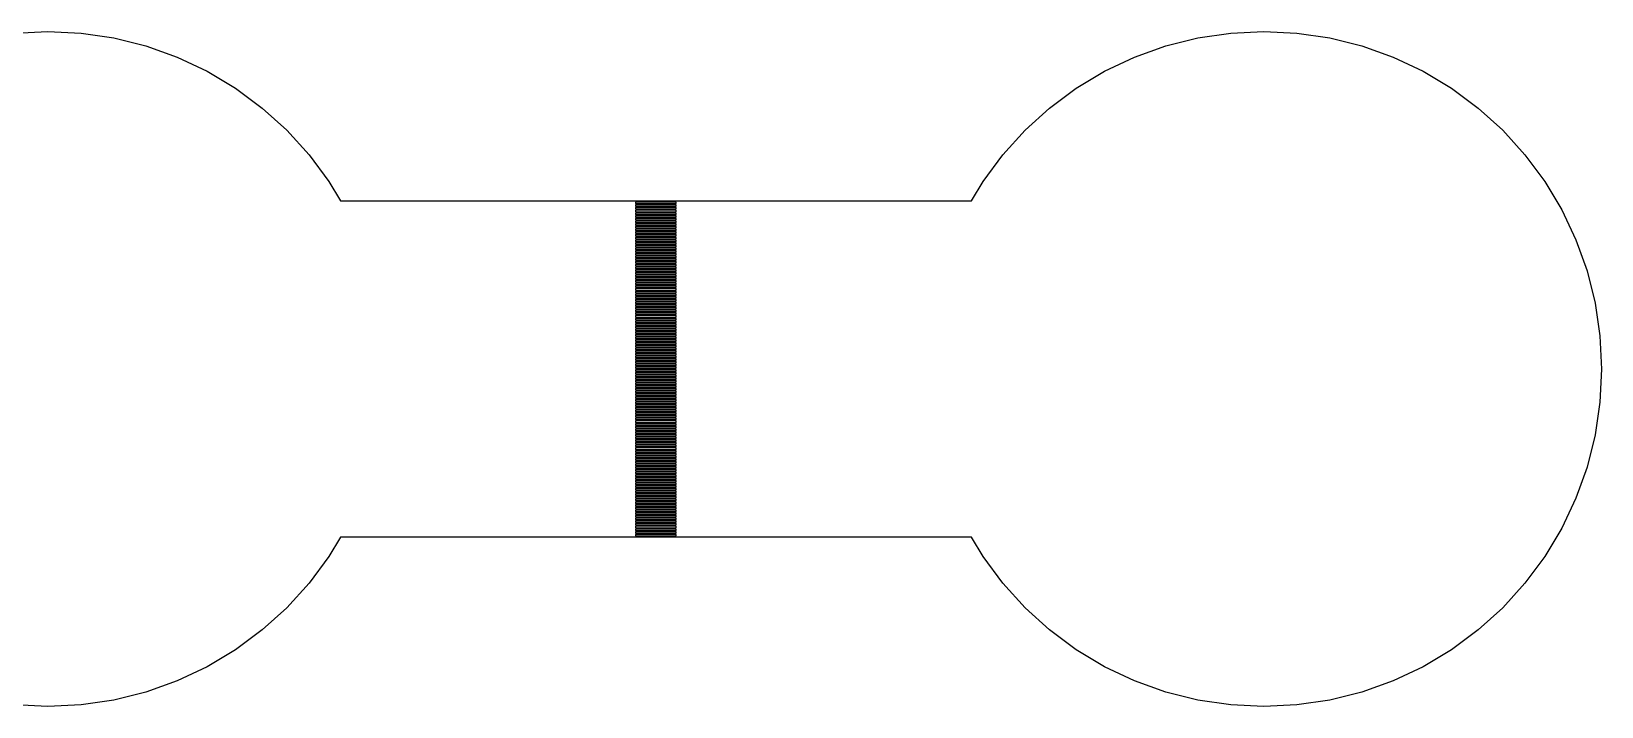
# Model space of a CAD drawing. Extents: x -16 to 132, y -40 to 113.
# Drawn here: x 41.29 to 53.18, y 20.45 to 25.57 of the extents above; entities that cross this region are included whole.
import ezdxf

# ---------------------------------------------------------------- set-up
doc = ezdxf.new("R2010")
doc.units = 0

msp = doc.modelspace()

# ---------------------------------------------------------------- linework, layer by layer
for p, q in [((41.1647, 25.5527), (41.4153, 25.565)), ((41.4153, 25.565), (41.6659, 25.5527)), ((50.3681, 25.5527), (50.6187, 25.565)), ((50.6187, 25.565), (50.8693, 25.5527)), ((41.6659, 25.5527), (41.914, 25.5159)), ((41.914, 25.5159), (42.1574, 25.4549)), ((42.1574, 25.4549), (42.3936, 25.3704)), ((49.6404, 25.3704), (49.8766, 25.4549)), ((49.8766, 25.4549), (50.1199, 25.5159)), ((50.1199, 25.5159), (50.3681, 25.5527)), ((50.8693, 25.5527), (51.1174, 25.5159)), ((51.1174, 25.5159), (51.3608, 25.4549)), ((51.3608, 25.4549), (51.597, 25.3704)), ((42.3936, 25.3704), (42.6204, 25.2631)), ((49.4136, 25.2631), (49.6404, 25.3704)), ((51.597, 25.3704), (51.8238, 25.2631)), ((42.6204, 25.2631), (42.8356, 25.1341)), ((49.1984, 25.1341), (49.4136, 25.2631)), ((51.8238, 25.2631), (52.039, 25.1341)), ((42.8356, 25.1341), (43.0371, 24.9847)), ((48.9969, 24.9847), (49.1984, 25.1341)), ((52.039, 25.1341), (52.2405, 24.9847)), ((43.0371, 24.9847), (43.223, 24.8162)), ((48.811, 24.8162), (48.9969, 24.9847)), ((52.2405, 24.9847), (52.4264, 24.8162)), ((43.223, 24.8162), (43.3915, 24.6303)), ((48.6425, 24.6303), (48.811, 24.8162)), ((52.4264, 24.8162), (52.5949, 24.6303)), ((43.3915, 24.6303), (43.5409, 24.4288)), ((48.493, 24.4288), (48.6425, 24.6303)), ((52.5949, 24.6303), (52.7443, 24.4288)), ((43.5409, 24.4288), (43.6292, 24.2816)), ((48.4048, 24.2816), (48.493, 24.4288)), ((52.7443, 24.4288), (52.8733, 24.2136)), ((43.6292, 24.2816), (48.4048, 24.2816)), ((46.1704, 24.2714), (45.8636, 24.2714)), ((45.8636, 24.2714), (45.8636, 24.2612)), ((45.8636, 24.2612), (46.1704, 24.2612)), ((46.1704, 24.2509), (45.8636, 24.2509)), ((45.8636, 24.2509), (45.8636, 24.2407)), ((46.1704, 24.2612), (46.1704, 24.2714)), ((46.1704, 24.2407), (46.1704, 24.2509)), ((45.8636, 24.2407), (46.1704, 24.2407)), ((46.1704, 24.2305), (45.8636, 24.2305)), ((45.8636, 24.2305), (45.8636, 24.2203)), ((45.8636, 24.2203), (46.1704, 24.2203)), ((46.1704, 24.21), (45.8636, 24.21)), ((45.8636, 24.21), (45.8636, 24.1998)), ((45.8636, 24.1998), (46.1704, 24.1998)), ((46.1704, 24.1896), (45.8636, 24.1896)), ((45.8636, 24.1896), (45.8636, 24.1794)), ((45.8636, 24.1794), (46.1704, 24.1794)), ((46.1704, 24.1691), (45.8636, 24.1691)), ((45.8636, 24.1691), (45.8636, 24.1589)), ((45.8636, 24.1589), (46.1704, 24.1589)), ((46.1704, 24.1487), (45.8636, 24.1487)), ((45.8636, 24.1487), (45.8636, 24.1385)), ((45.8636, 24.1385), (46.1704, 24.1385)), ((46.1704, 24.1282), (45.8636, 24.1282)), ((45.8636, 24.1282), (45.8636, 24.118)), ((46.1704, 24.2203), (46.1704, 24.2305)), ((46.1704, 24.1998), (46.1704, 24.21)), ((46.1704, 24.1794), (46.1704, 24.1896)), ((46.1704, 24.1589), (46.1704, 24.1691)), ((46.1704, 24.1385), (46.1704, 24.1487)), ((46.1704, 24.118), (46.1704, 24.1282)), ((52.8733, 24.2136), (52.9806, 23.9868)), ((45.8636, 24.118), (46.1704, 24.118)), ((46.1704, 24.1078), (45.8636, 24.1078)), ((45.8636, 24.1078), (45.8636, 24.0975)), ((45.8636, 24.0975), (46.1704, 24.0975)), ((46.1704, 24.0873), (45.8636, 24.0873)), ((45.8636, 24.0873), (45.8636, 24.0771)), ((45.8636, 24.0771), (46.1704, 24.0771)), ((46.1704, 24.0669), (45.8636, 24.0669)), ((45.8636, 24.0669), (45.8636, 24.0567)), ((45.8636, 24.0567), (46.1704, 24.0567)), ((46.1704, 24.0464), (45.8636, 24.0464)), ((45.8636, 24.0464), (45.8636, 24.0362)), ((45.8636, 24.0362), (46.1704, 24.0362)), ((46.1704, 24.026), (45.8636, 24.026)), ((45.8636, 24.026), (45.8636, 24.0157)), ((45.8636, 24.0157), (46.1704, 24.0157)), ((46.1704, 24.0975), (46.1704, 24.1078)), ((46.1704, 24.0771), (46.1704, 24.0873)), ((46.1704, 24.0567), (46.1704, 24.0669)), ((46.1704, 24.0362), (46.1704, 24.0464)), ((46.1704, 24.0157), (46.1704, 24.026)), ((46.1704, 24.0055), (45.8636, 24.0055)), ((45.8636, 24.0055), (45.8636, 23.9953)), ((45.8636, 23.9953), (46.1704, 23.9953)), ((46.1704, 23.9851), (45.8636, 23.9851)), ((45.8636, 23.9851), (45.8636, 23.9748)), ((45.8636, 23.9748), (46.1704, 23.9748)), ((46.1704, 23.9646), (45.8636, 23.9646)), ((45.8636, 23.9646), (45.8636, 23.9544)), ((45.8636, 23.9544), (46.1704, 23.9544)), ((46.1704, 23.9442), (45.8636, 23.9442)), ((45.8636, 23.9442), (45.8636, 23.9339)), ((45.8636, 23.9339), (46.1704, 23.9339)), ((46.1704, 23.9237), (45.8636, 23.9237)), ((45.8636, 23.9237), (45.8636, 23.9135)), ((45.8636, 23.9135), (46.1704, 23.9135)), ((46.1704, 23.9033), (45.8636, 23.9033)), ((45.8636, 23.9033), (45.8636, 23.893)), ((45.8636, 23.893), (46.1704, 23.893)), ((46.1704, 23.9953), (46.1704, 24.0055)), ((46.1704, 23.9748), (46.1704, 23.9851)), ((46.1704, 23.9544), (46.1704, 23.9646)), ((46.1704, 23.9339), (46.1704, 23.9442)), ((46.1704, 23.9135), (46.1704, 23.9237)), ((46.1704, 23.893), (46.1704, 23.9033)), ((52.9806, 23.9868), (53.0651, 23.7506)), ((46.1704, 23.8828), (45.8636, 23.8828)), ((45.8636, 23.8828), (45.8636, 23.8726)), ((45.8636, 23.8726), (46.1704, 23.8726)), ((46.1704, 23.8624), (45.8636, 23.8624)), ((45.8636, 23.8624), (45.8636, 23.8521)), ((45.8636, 23.8521), (46.1704, 23.8521)), ((46.1704, 23.8419), (45.8636, 23.8419)), ((45.8636, 23.8419), (45.8636, 23.8317)), ((45.8636, 23.8317), (46.1704, 23.8317)), ((46.1704, 23.8215), (45.8636, 23.8215)), ((45.8636, 23.8215), (45.8636, 23.8112)), ((45.8636, 23.8112), (46.1704, 23.8112)), ((46.1704, 23.801), (45.8636, 23.801)), ((45.8636, 23.801), (45.8636, 23.7908)), ((45.8636, 23.7908), (46.1704, 23.7908)), ((46.1704, 23.7805), (45.8636, 23.7805)), ((45.8636, 23.7805), (45.8636, 23.7703)), ((46.1704, 23.8726), (46.1704, 23.8828)), ((46.1704, 23.8521), (46.1704, 23.8624)), ((46.1704, 23.8317), (46.1704, 23.8419)), ((46.1704, 23.8112), (46.1704, 23.8215)), ((46.1704, 23.7908), (46.1704, 23.801)), ((46.1704, 23.7703), (46.1704, 23.7805)), ((45.8636, 23.7703), (46.1704, 23.7703)), ((46.1704, 23.7601), (45.8636, 23.7601)), ((45.8636, 23.7601), (45.8636, 23.7499)), ((45.8636, 23.7499), (46.1704, 23.7499)), ((46.1704, 23.7397), (45.8636, 23.7397)), ((45.8636, 23.7397), (45.8636, 23.7294)), ((45.8636, 23.7294), (46.1704, 23.7294)), ((46.1704, 23.7192), (45.8636, 23.7192)), ((45.8636, 23.7192), (45.8636, 23.709)), ((45.8636, 23.709), (46.1704, 23.709)), ((46.1704, 23.6987), (45.8636, 23.6987)), ((45.8636, 23.6987), (45.8636, 23.6885)), ((45.8636, 23.6885), (46.1704, 23.6885)), ((46.1704, 23.6783), (45.8636, 23.6783)), ((45.8636, 23.6783), (45.8636, 23.6681)), ((45.8636, 23.6681), (46.1704, 23.6681)), ((46.1704, 23.6578), (45.8636, 23.6578)), ((45.8636, 23.6578), (45.8636, 23.6476)), ((46.1704, 23.7499), (46.1704, 23.7601)), ((46.1704, 23.7294), (46.1704, 23.7397)), ((46.1704, 23.709), (46.1704, 23.7192)), ((46.1704, 23.6885), (46.1704, 23.6987)), ((46.1704, 23.6681), (46.1704, 23.6783)), ((46.1704, 23.6476), (46.1704, 23.6578)), ((53.0651, 23.7506), (53.1261, 23.5072)), ((45.8636, 23.6476), (46.1704, 23.6476)), ((46.1704, 23.6374), (45.8636, 23.6374)), ((45.8636, 23.6374), (45.8636, 23.6272)), ((45.8636, 23.6272), (46.1704, 23.6272)), ((46.1704, 23.6169), (45.8636, 23.6169)), ((45.8636, 23.6169), (45.8636, 23.6067)), ((45.8636, 23.6067), (46.1704, 23.6067)), ((46.1704, 23.5965), (45.8636, 23.5965)), ((45.8636, 23.5965), (45.8636, 23.5862)), ((45.8636, 23.5862), (46.1704, 23.5862)), ((46.1704, 23.576), (45.8636, 23.576)), ((45.8636, 23.576), (45.8636, 23.5658)), ((45.8636, 23.5658), (46.1704, 23.5658)), ((46.1704, 23.5556), (45.8636, 23.5556)), ((45.8636, 23.5556), (45.8636, 23.5453)), ((45.8636, 23.5453), (46.1704, 23.5453)), ((46.1704, 23.5351), (45.8636, 23.5351)), ((45.8636, 23.5351), (45.8636, 23.5249)), ((46.1704, 23.6272), (46.1704, 23.6374)), ((46.1704, 23.6067), (46.1704, 23.6169)), ((46.1704, 23.5862), (46.1704, 23.5965)), ((46.1704, 23.5658), (46.1704, 23.576)), ((46.1704, 23.5453), (46.1704, 23.5556)), ((46.1704, 23.5249), (46.1704, 23.5351)), ((45.8636, 23.5249), (46.1704, 23.5249)), ((46.1704, 23.5147), (45.8636, 23.5147)), ((45.8636, 23.5147), (45.8636, 23.5044)), ((45.8636, 23.5044), (46.1704, 23.5044)), ((46.1704, 23.4942), (45.8636, 23.4942)), ((45.8636, 23.4942), (45.8636, 23.484)), ((45.8636, 23.484), (46.1704, 23.484)), ((46.1704, 23.4738), (45.8636, 23.4738)), ((45.8636, 23.4738), (45.8636, 23.4635)), ((45.8636, 23.4635), (46.1704, 23.4635)), ((46.1704, 23.4533), (45.8636, 23.4533)), ((45.8636, 23.4533), (45.8636, 23.4431)), ((45.8636, 23.4431), (46.1704, 23.4431)), ((46.1704, 23.4329), (45.8636, 23.4329)), ((45.8636, 23.4329), (45.8636, 23.4226)), ((45.8636, 23.4226), (46.1704, 23.4226)), ((46.1704, 23.5044), (46.1704, 23.5147)), ((46.1704, 23.484), (46.1704, 23.4942)), ((46.1704, 23.4635), (46.1704, 23.4738)), ((46.1704, 23.4431), (46.1704, 23.4533)), ((46.1704, 23.4226), (46.1704, 23.4329)), ((53.1261, 23.5072), (53.1629, 23.2591)), ((46.1704, 23.4124), (45.8636, 23.4124)), ((45.8636, 23.4124), (45.8636, 23.4022)), ((45.8636, 23.4022), (46.1704, 23.4022)), ((46.1704, 23.392), (45.8636, 23.392)), ((45.8636, 23.392), (45.8636, 23.3817)), ((45.8636, 23.3817), (46.1704, 23.3817)), ((46.1704, 23.3715), (45.8636, 23.3715)), ((45.8636, 23.3715), (45.8636, 23.3613)), ((45.8636, 23.3613), (46.1704, 23.3613)), ((46.1704, 23.3511), (45.8636, 23.3511)), ((45.8636, 23.3511), (45.8636, 23.3408)), ((45.8636, 23.3408), (46.1704, 23.3408)), ((46.1704, 23.3306), (45.8636, 23.3306)), ((45.8636, 23.3306), (45.8636, 23.3204)), ((45.8636, 23.3204), (46.1704, 23.3204)), ((46.1704, 23.3102), (45.8636, 23.3102)), ((45.8636, 23.3102), (45.8636, 23.2999)), ((45.8636, 23.2999), (46.1704, 23.2999)), ((46.1704, 23.4022), (46.1704, 23.4124)), ((46.1704, 23.3817), (46.1704, 23.392)), ((46.1704, 23.3613), (46.1704, 23.3715)), ((46.1704, 23.3408), (46.1704, 23.3511)), ((46.1704, 23.3204), (46.1704, 23.3306)), ((46.1704, 23.2999), (46.1704, 23.3102)), ((46.1704, 23.2897), (45.8636, 23.2897)), ((45.8636, 23.2897), (45.8636, 23.2795)), ((45.8636, 23.2795), (46.1704, 23.2795)), ((46.1704, 23.2692), (45.8636, 23.2692)), ((45.8636, 23.2692), (45.8636, 23.259)), ((45.8636, 23.259), (46.1704, 23.259)), ((46.1704, 23.2488), (45.8636, 23.2488)), ((45.8636, 23.2488), (45.8636, 23.2386)), ((45.8636, 23.2386), (46.1704, 23.2386)), ((46.1704, 23.2283), (45.8636, 23.2283)), ((45.8636, 23.2283), (45.8636, 23.2181)), ((45.8636, 23.2181), (46.1704, 23.2181)), ((46.1704, 23.2079), (45.8636, 23.2079)), ((45.8636, 23.2079), (45.8636, 23.1977)), ((45.8636, 23.1977), (46.1704, 23.1977)), ((46.1704, 23.1874), (45.8636, 23.1874)), ((45.8636, 23.1874), (45.8636, 23.1772)), ((45.8636, 23.1772), (46.1704, 23.1772)), ((46.1704, 23.2795), (46.1704, 23.2897)), ((46.1704, 23.259), (46.1704, 23.2692)), ((46.1704, 23.2386), (46.1704, 23.2488)), ((46.1704, 23.2181), (46.1704, 23.2283)), ((46.1704, 23.1977), (46.1704, 23.2079)), ((46.1704, 23.1772), (46.1704, 23.1874)), ((53.1629, 23.2591), (53.1752, 23.0085)), ((46.1704, 23.167), (45.8636, 23.167)), ((45.8636, 23.167), (45.8636, 23.1568)), ((45.8636, 23.1568), (46.1704, 23.1568)), ((46.1704, 23.1465), (45.8636, 23.1465)), ((45.8636, 23.1465), (45.8636, 23.1363)), ((45.8636, 23.1363), (46.1704, 23.1363)), ((46.1704, 23.1261), (45.8636, 23.1261)), ((45.8636, 23.1261), (45.8636, 23.1159)), ((45.8636, 23.1159), (46.1704, 23.1159)), ((46.1704, 23.1056), (45.8636, 23.1056)), ((45.8636, 23.1056), (45.8636, 23.0954)), ((45.8636, 23.0954), (46.1704, 23.0954)), ((46.1704, 23.0852), (45.8636, 23.0852)), ((45.8636, 23.0852), (45.8636, 23.075)), ((45.8636, 23.075), (46.1704, 23.075)), ((46.1704, 23.0647), (45.8636, 23.0647)), ((45.8636, 23.0647), (45.8636, 23.0545)), ((46.1704, 23.1568), (46.1704, 23.167)), ((46.1704, 23.1363), (46.1704, 23.1465)), ((46.1704, 23.1159), (46.1704, 23.1261)), ((46.1704, 23.0954), (46.1704, 23.1056)), ((46.1704, 23.075), (46.1704, 23.0852)), ((46.1704, 23.0545), (46.1704, 23.0647)), ((45.8636, 23.0545), (46.1704, 23.0545)), ((46.1704, 23.0443), (45.8636, 23.0443)), ((45.8636, 23.0443), (45.8636, 23.0341)), ((45.8636, 23.0341), (46.1704, 23.0341)), ((46.1704, 23.0238), (45.8636, 23.0238)), ((45.8636, 23.0238), (45.8636, 23.0136)), ((45.8636, 23.0136), (46.1704, 23.0136)), ((46.1704, 23.0034), (45.8636, 23.0034)), ((45.8636, 23.0034), (45.8636, 22.9931)), ((45.8636, 22.9931), (46.1704, 22.9931)), ((46.1704, 22.9829), (45.8636, 22.9829)), ((45.8636, 22.9829), (45.8636, 22.9727)), ((45.8636, 22.9727), (46.1704, 22.9727)), ((46.1704, 22.9625), (45.8636, 22.9625)), ((45.8636, 22.9625), (45.8636, 22.9523)), ((45.8636, 22.9523), (46.1704, 22.9523)), ((46.1704, 22.942), (45.8636, 22.942)), ((45.8636, 22.942), (45.8636, 22.9318)), ((46.1704, 23.0341), (46.1704, 23.0443)), ((46.1704, 23.0136), (46.1704, 23.0238)), ((46.1704, 22.9931), (46.1704, 23.0034)), ((46.1704, 22.9727), (46.1704, 22.9829)), ((46.1704, 22.9523), (46.1704, 22.9625)), ((46.1704, 22.9318), (46.1704, 22.942)), ((53.1752, 23.0085), (53.1629, 22.7579)), ((45.8636, 22.9318), (46.1704, 22.9318)), ((46.1704, 22.9216), (45.8636, 22.9216)), ((45.8636, 22.9216), (45.8636, 22.9114)), ((45.8636, 22.9114), (46.1704, 22.9114)), ((46.1704, 22.9011), (45.8636, 22.9011)), ((45.8636, 22.9011), (45.8636, 22.8909)), ((45.8636, 22.8909), (46.1704, 22.8909)), ((46.1704, 22.8807), (45.8636, 22.8807)), ((45.8636, 22.8807), (45.8636, 22.8705)), ((45.8636, 22.8705), (46.1704, 22.8705)), ((46.1704, 22.8602), (45.8636, 22.8602)), ((45.8636, 22.8602), (45.8636, 22.85)), ((45.8636, 22.85), (46.1704, 22.85)), ((46.1704, 22.8398), (45.8636, 22.8398)), ((45.8636, 22.8398), (45.8636, 22.8295)), ((45.8636, 22.8295), (46.1704, 22.8295)), ((46.1704, 22.9114), (46.1704, 22.9216)), ((46.1704, 22.8909), (46.1704, 22.9011)), ((46.1704, 22.8705), (46.1704, 22.8807)), ((46.1704, 22.85), (46.1704, 22.8602)), ((46.1704, 22.8295), (46.1704, 22.8398)), ((46.1704, 22.8193), (45.8636, 22.8193)), ((45.8636, 22.8193), (45.8636, 22.8091)), ((45.8636, 22.8091), (46.1704, 22.8091)), ((46.1704, 22.7989), (45.8636, 22.7989)), ((45.8636, 22.7989), (45.8636, 22.7886)), ((45.8636, 22.7886), (46.1704, 22.7886)), ((46.1704, 22.7784), (45.8636, 22.7784)), ((45.8636, 22.7784), (45.8636, 22.7682)), ((45.8636, 22.7682), (46.1704, 22.7682)), ((46.1704, 22.758), (45.8636, 22.758)), ((45.8636, 22.758), (45.8636, 22.7477)), ((45.8636, 22.7477), (46.1704, 22.7477)), ((46.1704, 22.7375), (45.8636, 22.7375)), ((45.8636, 22.7375), (45.8636, 22.7273)), ((45.8636, 22.7273), (46.1704, 22.7273)), ((46.1704, 22.7171), (45.8636, 22.7171)), ((45.8636, 22.7171), (45.8636, 22.7068)), ((45.8636, 22.7068), (46.1704, 22.7068)), ((46.1704, 22.8091), (46.1704, 22.8193)), ((46.1704, 22.7886), (46.1704, 22.7989)), ((46.1704, 22.7682), (46.1704, 22.7784)), ((46.1704, 22.7477), (46.1704, 22.758)), ((46.1704, 22.7273), (46.1704, 22.7375)), ((46.1704, 22.7068), (46.1704, 22.7171)), ((53.1629, 22.7579), (53.1261, 22.5098)), ((46.1704, 22.6966), (45.8636, 22.6966)), ((45.8636, 22.6966), (45.8636, 22.6864)), ((45.8636, 22.6864), (46.1704, 22.6864)), ((46.1704, 22.6761), (45.8636, 22.6761)), ((45.8636, 22.6761), (45.8636, 22.6659)), ((45.8636, 22.6659), (46.1704, 22.6659)), ((46.1704, 22.6557), (45.8636, 22.6557)), ((45.8636, 22.6557), (45.8636, 22.6455)), ((45.8636, 22.6455), (46.1704, 22.6455)), ((46.1704, 22.6353), (45.8636, 22.6353)), ((45.8636, 22.6353), (45.8636, 22.625)), ((45.8636, 22.625), (46.1704, 22.625)), ((46.1704, 22.6148), (45.8636, 22.6148)), ((45.8636, 22.6148), (45.8636, 22.6046)), ((45.8636, 22.6046), (46.1704, 22.6046)), ((46.1704, 22.5943), (45.8636, 22.5943)), ((45.8636, 22.5943), (45.8636, 22.5841)), ((45.8636, 22.5841), (46.1704, 22.5841)), ((46.1704, 22.6864), (46.1704, 22.6966)), ((46.1704, 22.6659), (46.1704, 22.6761)), ((46.1704, 22.6455), (46.1704, 22.6557)), ((46.1704, 22.625), (46.1704, 22.6353)), ((46.1704, 22.6046), (46.1704, 22.6148)), ((46.1704, 22.5841), (46.1704, 22.5943)), ((46.1704, 22.5739), (45.8636, 22.5739)), ((45.8636, 22.5739), (45.8636, 22.5637)), ((45.8636, 22.5637), (46.1704, 22.5637)), ((46.1704, 22.5534), (45.8636, 22.5534)), ((45.8636, 22.5534), (45.8636, 22.5432)), ((45.8636, 22.5432), (46.1704, 22.5432)), ((46.1704, 22.533), (45.8636, 22.533)), ((45.8636, 22.533), (45.8636, 22.5228)), ((45.8636, 22.5228), (46.1704, 22.5228)), ((46.1704, 22.5125), (45.8636, 22.5125)), ((45.8636, 22.5125), (45.8636, 22.5023)), ((45.8636, 22.5023), (46.1704, 22.5023)), ((46.1704, 22.4921), (45.8636, 22.4921)), ((45.8636, 22.4921), (45.8636, 22.4819)), ((45.8636, 22.4819), (46.1704, 22.4819)), ((46.1704, 22.4716), (45.8636, 22.4716)), ((45.8636, 22.4716), (45.8636, 22.4614)), ((46.1704, 22.5637), (46.1704, 22.5739)), ((46.1704, 22.5432), (46.1704, 22.5534)), ((46.1704, 22.5228), (46.1704, 22.533)), ((46.1704, 22.5023), (46.1704, 22.5125)), ((46.1704, 22.4819), (46.1704, 22.4921)), ((46.1704, 22.4614), (46.1704, 22.4716)), ((53.1261, 22.5098), (53.0651, 22.2664)), ((45.8636, 22.4614), (46.1704, 22.4614)), ((46.1704, 22.4512), (45.8636, 22.4512)), ((45.8636, 22.4512), (45.8636, 22.441)), ((45.8636, 22.441), (46.1704, 22.441)), ((46.1704, 22.4307), (45.8636, 22.4307)), ((45.8636, 22.4307), (45.8636, 22.4205)), ((45.8636, 22.4205), (46.1704, 22.4205)), ((46.1704, 22.4103), (45.8636, 22.4103)), ((45.8636, 22.4103), (45.8636, 22.4001)), ((45.8636, 22.4001), (46.1704, 22.4001)), ((46.1704, 22.3898), (45.8636, 22.3898)), ((45.8636, 22.3898), (45.8636, 22.3796)), ((45.8636, 22.3796), (46.1704, 22.3796)), ((46.1704, 22.3694), (45.8636, 22.3694)), ((45.8636, 22.3694), (45.8636, 22.3591)), ((45.8636, 22.3591), (46.1704, 22.3591)), ((46.1704, 22.3489), (45.8636, 22.3489)), ((45.8636, 22.3489), (45.8636, 22.3387)), ((46.1704, 22.441), (46.1704, 22.4512)), ((46.1704, 22.4205), (46.1704, 22.4307)), ((46.1704, 22.4001), (46.1704, 22.4103)), ((46.1704, 22.3796), (46.1704, 22.3898)), ((46.1704, 22.3591), (46.1704, 22.3694)), ((46.1704, 22.3387), (46.1704, 22.3489)), ((45.8636, 22.3387), (46.1704, 22.3387)), ((46.1704, 22.3285), (45.8636, 22.3285)), ((45.8636, 22.3285), (45.8636, 22.3183)), ((45.8636, 22.3183), (46.1704, 22.3183)), ((46.1704, 22.308), (45.8636, 22.308)), ((45.8636, 22.308), (45.8636, 22.2978)), ((45.8636, 22.2978), (46.1704, 22.2978)), ((46.1704, 22.2876), (45.8636, 22.2876)), ((45.8636, 22.2876), (45.8636, 22.2773)), ((45.8636, 22.2773), (46.1704, 22.2773)), ((46.1704, 22.2671), (45.8636, 22.2671)), ((45.8636, 22.2671), (45.8636, 22.2569)), ((45.8636, 22.2569), (46.1704, 22.2569)), ((46.1704, 22.2467), (45.8636, 22.2467)), ((45.8636, 22.2467), (45.8636, 22.2364)), ((45.8636, 22.2364), (46.1704, 22.2364)), ((46.1704, 22.2262), (45.8636, 22.2262)), ((45.8636, 22.2262), (45.8636, 22.216)), ((46.1704, 22.3183), (46.1704, 22.3285)), ((46.1704, 22.2978), (46.1704, 22.308)), ((46.1704, 22.2773), (46.1704, 22.2876)), ((46.1704, 22.2569), (46.1704, 22.2671)), ((46.1704, 22.2364), (46.1704, 22.2467)), ((46.1704, 22.216), (46.1704, 22.2262)), ((53.0651, 22.2664), (52.9806, 22.0302)), ((45.8636, 22.216), (46.1704, 22.216)), ((46.1704, 22.2058), (45.8636, 22.2058)), ((45.8636, 22.2058), (45.8636, 22.1955)), ((45.8636, 22.1955), (46.1704, 22.1955)), ((46.1704, 22.1853), (45.8636, 22.1853)), ((45.8636, 22.1853), (45.8636, 22.1751)), ((45.8636, 22.1751), (46.1704, 22.1751)), ((46.1704, 22.1649), (45.8636, 22.1649)), ((45.8636, 22.1649), (45.8636, 22.1546)), ((45.8636, 22.1546), (46.1704, 22.1546)), ((46.1704, 22.1444), (45.8636, 22.1444)), ((45.8636, 22.1444), (45.8636, 22.1342)), ((45.8636, 22.1342), (46.1704, 22.1342)), ((46.1704, 22.1239), (45.8636, 22.1239)), ((45.8636, 22.1239), (45.8636, 22.1137)), ((45.8636, 22.1137), (46.1704, 22.1137)), ((46.1704, 22.1955), (46.1704, 22.2058)), ((46.1704, 22.1751), (46.1704, 22.1853)), ((46.1704, 22.1546), (46.1704, 22.1649)), ((46.1704, 22.1342), (46.1704, 22.1444)), ((46.1704, 22.1137), (46.1704, 22.1239)), ((46.1704, 22.1035), (45.8636, 22.1035)), ((45.8636, 22.1035), (45.8636, 22.0933)), ((45.8636, 22.0933), (46.1704, 22.0933)), ((46.1704, 22.083), (45.8636, 22.083)), ((45.8636, 22.083), (45.8636, 22.0728)), ((45.8636, 22.0728), (46.1704, 22.0728)), ((46.1704, 22.0626), (45.8636, 22.0626)), ((45.8636, 22.0626), (45.8636, 22.0524)), ((45.8636, 22.0524), (46.1704, 22.0524)), ((46.1704, 22.0421), (45.8636, 22.0421)), ((45.8636, 22.0421), (45.8636, 22.0319)), ((45.8636, 22.0319), (46.1704, 22.0319)), ((46.1704, 22.0217), (45.8636, 22.0217)), ((45.8636, 22.0217), (45.8636, 22.0115)), ((45.8636, 22.0115), (46.1704, 22.0115)), ((46.1704, 22.0013), (45.8636, 22.0013)), ((45.8636, 22.0013), (45.8636, 21.991)), ((45.8636, 21.991), (46.1704, 21.991)), ((46.1704, 22.0933), (46.1704, 22.1035)), ((46.1704, 22.0728), (46.1704, 22.083)), ((46.1704, 22.0524), (46.1704, 22.0626)), ((46.1704, 22.0319), (46.1704, 22.0421)), ((46.1704, 22.0115), (46.1704, 22.0217)), ((46.1704, 21.991), (46.1704, 22.0013)), ((52.9806, 22.0302), (52.8733, 21.8034)), ((46.1704, 21.9808), (45.8636, 21.9808)), ((45.8636, 21.9808), (45.8636, 21.9706)), ((45.8636, 21.9706), (46.1704, 21.9706)), ((46.1704, 21.9603), (45.8636, 21.9603)), ((45.8636, 21.9603), (45.8636, 21.9501)), ((45.8636, 21.9501), (46.1704, 21.9501)), ((46.1704, 21.9399), (45.8636, 21.9399)), ((45.8636, 21.9399), (45.8636, 21.9297)), ((45.8636, 21.9297), (46.1704, 21.9297)), ((46.1704, 21.9194), (45.8636, 21.9194)), ((45.8636, 21.9194), (45.8636, 21.9092)), ((45.8636, 21.9092), (46.1704, 21.9092)), ((46.1704, 21.899), (45.8636, 21.899)), ((45.8636, 21.899), (45.8636, 21.8888)), ((45.8636, 21.8888), (46.1704, 21.8888)), ((46.1704, 21.8785), (45.8636, 21.8785)), ((45.8636, 21.8785), (45.8636, 21.8683)), ((46.1704, 21.9706), (46.1704, 21.9808)), ((46.1704, 21.9501), (46.1704, 21.9603)), ((46.1704, 21.9297), (46.1704, 21.9399)), ((46.1704, 21.9092), (46.1704, 21.9194)), ((46.1704, 21.8888), (46.1704, 21.899)), ((46.1704, 21.8683), (46.1704, 21.8785)), ((45.8636, 21.8683), (46.1704, 21.8683)), ((46.1704, 21.8581), (45.8636, 21.8581)), ((45.8636, 21.8581), (45.8636, 21.8479)), ((45.8636, 21.8479), (46.1704, 21.8479)), ((46.1704, 21.8376), (45.8636, 21.8376)), ((45.8636, 21.8376), (45.8636, 21.8274)), ((45.8636, 21.8274), (46.1704, 21.8274)), ((46.1704, 21.8172), (45.8636, 21.8172)), ((45.8636, 21.8172), (45.8636, 21.8069)), ((45.8636, 21.8069), (46.1704, 21.8069)), ((46.1704, 21.7967), (45.8636, 21.7967)), ((45.8636, 21.7967), (45.8636, 21.7865)), ((45.8636, 21.7865), (46.1704, 21.7865)), ((46.1704, 21.7763), (45.8636, 21.7763)), ((45.8636, 21.7763), (45.8636, 21.766)), ((45.8636, 21.766), (46.1704, 21.766)), ((46.1704, 21.7558), (45.8636, 21.7558)), ((45.8636, 21.7558), (45.8636, 21.7456)), ((46.1704, 21.8479), (46.1704, 21.8581)), ((46.1704, 21.8274), (46.1704, 21.8376)), ((46.1704, 21.8069), (46.1704, 21.8172)), ((46.1704, 21.7865), (46.1704, 21.7967)), ((46.1704, 21.766), (46.1704, 21.7763)), ((46.1704, 21.7456), (46.1704, 21.7558)), ((52.8733, 21.8034), (52.7443, 21.5882)), ((43.6292, 21.7354), (43.5409, 21.5882)), ((48.4048, 21.7354), (43.6292, 21.7354)), ((45.8636, 21.7456), (46.1704, 21.7456)), ((48.493, 21.5882), (48.4048, 21.7354)), ((43.5409, 21.5882), (43.3915, 21.3867)), ((48.6425, 21.3867), (48.493, 21.5882)), ((52.7443, 21.5882), (52.5949, 21.3867)), ((43.3915, 21.3867), (43.223, 21.2008)), ((48.811, 21.2008), (48.6425, 21.3867)), ((52.5949, 21.3867), (52.4264, 21.2008)), ((43.223, 21.2008), (43.0371, 21.0323)), ((48.9969, 21.0323), (48.811, 21.2008)), ((52.4264, 21.2008), (52.2405, 21.0323)), ((43.0371, 21.0323), (42.8356, 20.8829)), ((49.1984, 20.8829), (48.9969, 21.0323)), ((52.2405, 21.0323), (52.039, 20.8829)), ((42.8356, 20.8829), (42.6204, 20.7539)), ((49.4136, 20.7539), (49.1984, 20.8829)), ((52.039, 20.8829), (51.8238, 20.7539)), ((42.6204, 20.7539), (42.3936, 20.6466)), ((49.6404, 20.6466), (49.4136, 20.7539)), ((51.8238, 20.7539), (51.597, 20.6466)), ((42.1574, 20.5621), (41.914, 20.5011)), ((42.3936, 20.6466), (42.1574, 20.5621)), ((49.8766, 20.5621), (49.6404, 20.6466)), ((50.1199, 20.5011), (49.8766, 20.5621)), ((51.3608, 20.5621), (51.1174, 20.5011)), ((51.597, 20.6466), (51.3608, 20.5621)), ((41.4153, 20.452), (41.1647, 20.4643)), ((41.6659, 20.4643), (41.4153, 20.452)), ((41.914, 20.5011), (41.6659, 20.4643)), ((50.3681, 20.4643), (50.1199, 20.5011)), ((50.6187, 20.452), (50.3681, 20.4643)), ((50.8693, 20.4643), (50.6187, 20.452)), ((51.1174, 20.5011), (50.8693, 20.4643))]:
    msp.add_line(p, q)

doc.saveas('drawing.dxf')
